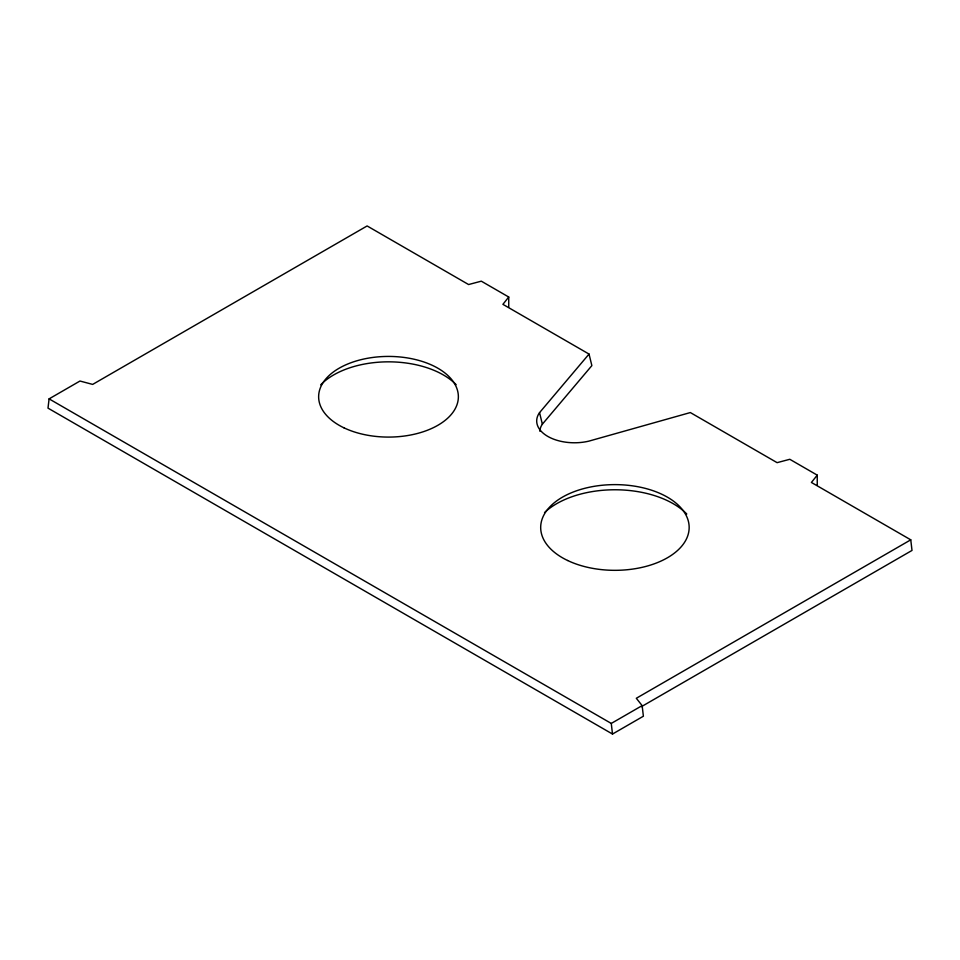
<?xml version="1.0" encoding="UTF-8"?>
<svg xmlns="http://www.w3.org/2000/svg" width="960" height="960" viewBox="0 0 960 960"><rect width="100%" height="100%" fill="white"/><g stroke="black" fill="none" stroke-linecap="round" stroke-linejoin="round"><path stroke-width="1.44" d="M508.74 306.924L508.74 297.024L481.296 281.172L468.6 284.544L367.116 225.948L92.664 384.408L79.968 381.036L49.092 398.868L48 408.132L612.504 734.052L643.38 716.22L642.144 705.612L636.312 698.28L910.764 539.832L912 550.44L641.436 706.656M508.74 297.024L502.908 304.344L589.032 354.072L591.864 365.616L542.364 424.188A32.424 18.72 0 0 0 539.928 431.34M589.032 354.072L539.544 412.644A37.8 21.828 0 0 0 547.764 436.392A37.8 21.828 0 0 0 588.876 441.132L690.336 412.56L777.108 462.66L789.792 459.288L817.248 475.14L811.416 482.46L910.764 539.832M49.092 398.868L611.268 723.432L642.144 705.612M539.544 412.644L542.364 424.188M611.268 723.432L612.504 734.052M817.248 475.14L817.248 485.04M544.536 512.568A82.476 47.616 0 0 1 686.772 513.996M320.688 384.84A77.628 44.82 0 0 1 388.332 361.836A77.628 44.82 0 0 1 456.156 384.672M567.612 560.496A74.232 42.852 0 0 0 688.116 534.624A74.232 42.852 0 0 0 589.044 487.308A74.232 42.852 0 0 0 567.612 560.496M343.932 427.812A69.864 40.332 0 0 0 457.38 403.5A69.864 40.332 0 0 0 364.188 358.944A69.864 40.332 0 0 0 343.932 427.812"/></g></svg>
